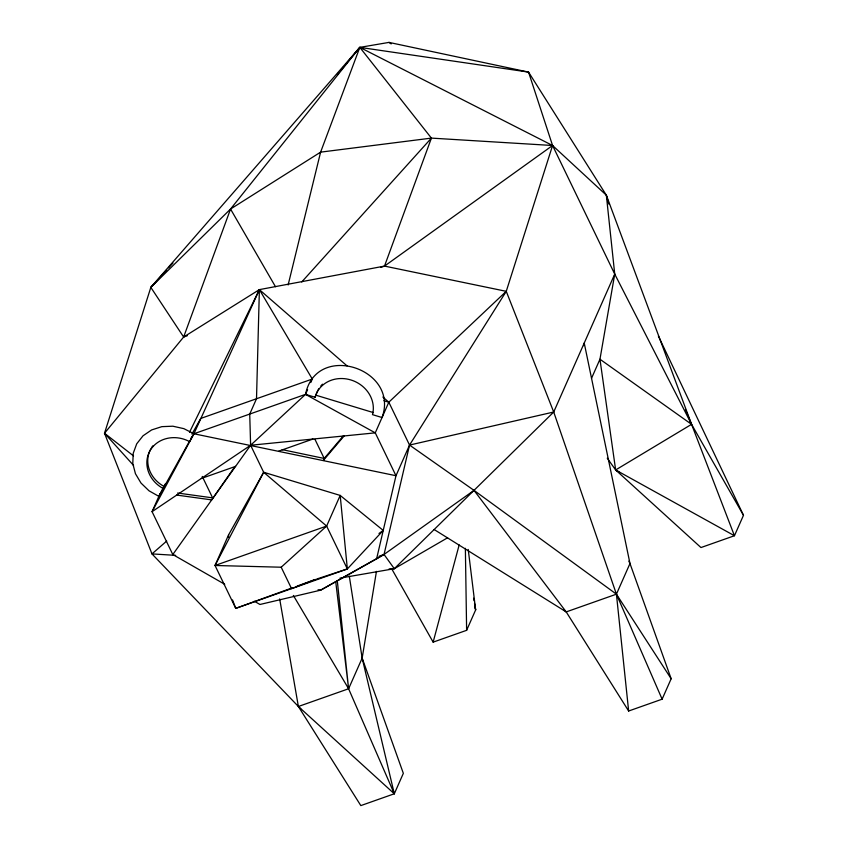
<?xml version="1.0" encoding="UTF-8"?>
<svg xmlns="http://www.w3.org/2000/svg" width="848" height="848" viewBox="0 0 848 848"><rect width="100%" height="100%" fill="white"/><g stroke="black" fill="none" stroke-linecap="round" stroke-linejoin="round"><path stroke-width="1.27" d="M382.851 397.012L388.819 402.206L409.542 445.073L474.011 490.367L566.21 611.906L628.644 711.016L662.118 699.187L616.422 594.172L553.712 412.022L506.256 291.33L384.504 266.092L259.382 289.624L256.509 398.751L249.725 414.068L250.616 445.253L263.664 472.262L326.628 526.078L347.351 568.944L235.755 608.355L215.032 565.489L228.6 534.834L263.664 472.262L340.186 495.423L383.232 530.413L347.351 568.944L316.707 579.036M228.515 537.441L228.6 534.834M607.263 458.196L615.648 469.962L700.967 547.554L734.442 535.735L691.565 424.329L606.341 195.188L528.548 72.101L389.009 42.4L359.817 47.371L150.827 287.377L104.516 433.243L151.983 553.903L298.379 706.49L348.602 688.756L362.16 658.112L376.459 571.361M346.387 63.547L359.817 47.371L552.567 145.506L606.341 195.188L614.736 274.105L599.96 359.234L591.512 378.325M583.753 345.645L584.23 343.069L629.979 563.528L671.16 678.76L662.118 699.187M254.283 601.221L259.976 604.476L320.661 590.155L376.597 558.853L395.984 475.717L409.542 445.073L506.256 291.33L552.567 145.506L528.548 72.101L359.817 47.371L230.539 209.043L150.827 287.377L183.634 337.027L104.516 433.243L133.56 465.404M288.129 284.96L320.608 152.142L359.817 47.371L431.409 138.107L552.567 145.506L614.736 274.105L691.565 424.329L743.484 515.298L734.442 535.735L615.648 469.962L599.96 359.234L691.565 424.329L615.648 469.962L619.019 472.007M468.223 549.451L475.654 609.892L466.623 630.318L433.137 642.148L459.171 544.914M187.355 335.713L183.634 337.027L230.539 209.043L320.608 152.142L431.409 138.107L384.504 266.092L380.784 267.406M159.901 493.992L152.078 511.673L172.801 554.539L224.741 584.293M163.24 488.533A30.04 26.882 23.9 0 1 149.937 450.882A30.04 26.882 23.9 0 1 189.549 441.596L193.927 433.773L305.524 394.362L375.261 432.851L395.984 475.717L193.927 433.773L183.857 428.653L172.875 426.205L161.841 426.65L151.622 429.936L143.026 435.798L136.729 443.801L133.221 453.298L132.786 463.538L135.447 473.725L141.001 483.063L149.015 490.801L158.852 496.356L189.804 440.695M307.612 389.656L305.524 394.362L250.616 445.253L152.078 511.673L193.927 433.773L259.382 289.624L347.002 365.838M310.739 382.575L312.297 379.045L259.382 289.624L183.634 337.027M315.085 397.256A30.04 26.882 23.9 0 1 350.807 379.936A30.04 26.882 23.9 0 1 372.484 414.64L382.045 417.534C399.927 368.52 316.145 341.426 305.524 394.362L315.085 397.256L315.986 395.221A30.04 26.882 23.9 0 1 318.784 388.776M263.664 472.262L215.032 565.489L281.197 567.217L326.628 526.078L340.186 495.423L347.351 568.944M506.256 291.33L388.819 402.206L375.261 432.851L250.616 445.253L172.801 554.539M340.006 578.124L394.299 568.701L553.712 412.022L614.736 274.105M279.67 598.9L298.379 706.49L360.824 805.6L394.299 793.781L403.341 773.344L362.16 658.112L349.302 576.184M628.644 711.016L616.422 594.172L629.979 563.528L628.856 561.132M189.507 432.289L259.382 289.624M158.852 496.356L165.54 483.53M191.945 434.102L200.711 418.456L312.297 379.045M191.065 438.034L192.496 435.904M234.991 466.432L211.703 499.896L176.713 495.073M337.144 74.666L338.829 72.652M341.341 69.61L343.864 66.579M343.345 435.872L324.201 458.45L323.3 460.485L344.097 435.957M301.718 281.981L431.409 138.107M150.827 287.377L166.78 269.865M168.551 267.915L172.981 263.05M166.717 541.045L151.983 553.903L175.684 555.355M378.992 533.477L383.232 530.413M384.504 266.092L552.567 145.506M376.597 558.853L384.038 554.454L474.011 490.367L616.422 594.172L671.16 678.76M389.031 568.997L394.299 568.701L447.606 537.78M292.178 587.887L235.755 608.355L232.532 599.971M297.086 586.106L315.477 579.438L291.553 588.65L281.197 567.217M201.347 478.463L235.574 466.379M278.706 451.147L312.933 439.052M215.032 565.489L326.628 526.078M379.077 556.214L384.038 554.454L409.542 445.073L553.712 412.022M434.155 529.534L566.21 611.906L616.422 594.172M177.614 493.027L212.615 497.861L202.248 476.428M318.064 589.731L320.661 590.155L384.038 554.454L394.299 568.701M282.161 449.631L324.201 458.45L314.99 439.391M383.89 400.712L388.819 402.206M315.986 395.221L373.385 412.594M389.009 42.4L391.172 43.916M104.516 433.243L133.518 455.917M564.249 610.125L566.21 611.906M362.16 658.112L394.299 793.781L298.379 706.49L301.029 709.405M293.355 595.444L348.602 688.756L394.299 793.781M230.539 209.043L275.483 286.709M391.67 568.754L433.137 642.148M658.387 336.073L743.484 515.298M685.438 409.669L691.565 424.329M474.551 606.097L475.654 609.892L474.52 603.384M606.341 195.188L608.811 204.103M473.597 598.179L474.053 600.776M335.755 581.94L348.602 688.756L337.334 581.103M465.372 548.306L466.623 630.318M320.862 385.925A30.04 26.882 23.9 0 1 322.484 384.186M164.141 486.487A30.04 26.882 23.9 0 1 150.838 448.836M151.432 447.829A30.04 26.882 23.9 0 1 152.778 445.889"/></g></svg>
